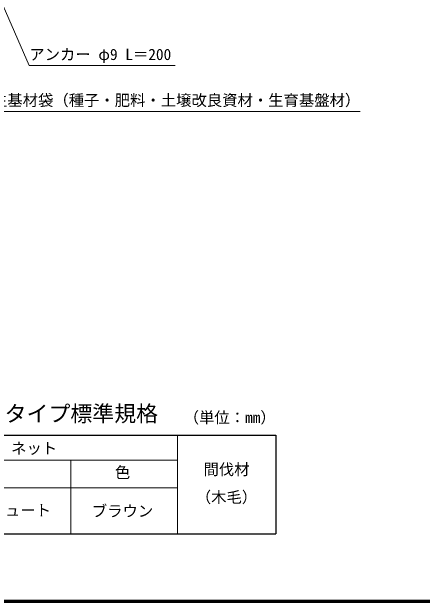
# Model space of a CAD drawing. Units: millimetres, scale not verified. Extents: x 200 to 8200, y 200 to 5825.
# Drawn here: x 2328 to 4200, y 200 to 2889 of the extents above; entities that cross this region are included whole.
import ezdxf
from ezdxf.enums import TextEntityAlignment as Align

# ---------------------------------------------------------------- set-up
doc = ezdxf.new("R2010")
doc.units = ezdxf.units.MM
doc.header["$LTSCALE"] = 20
doc.layers.add('C-MTR', color=5, linetype='Continuous')
doc.layers.add('C-MTR-TXT', color=5, linetype='Continuous')
for name, color, linetype, lineweight in [('C-MTR-FRAM', 5, 'Continuous', 25), ('C-MTR-LINE', 5, 'Continuous', 13), ('C-STR-HTXT', 1, 'Continuous', 13), ('C-TTL', 2, 'Continuous', 70)]:
    doc.layers.add(name, color=color, linetype=linetype, lineweight=lineweight)
doc.styles.add('ＭＳ ゴシック', font='')
doc.styles.get('ＭＳ ゴシック').set_extended_font_data('MS Gothic')

msp = doc.modelspace()

# ---------------------------------------------------------------- linework, layer by layer
at = {"layer": 'C-MTR-FRAM'}
for p, q in [((1094.99, 957.1), (3531.88, 957.1)), ((3531.88, 957.1), (3531.88, 507.1)), ((1094.99, 507.1), (3531.88, 507.1))]:
    msp.add_line(p, q, dxfattribs=at)
at = {"layer": 'C-MTR-LINE'}
for p, q in [((3082.9, 957.1), (3082.9, 507.1)), ((1094.99, 843.78), (3082.9, 843.78)), ((2596.93, 843.78), (2596.93, 507.1)), ((1785.38, 717.06), (3082.9, 717.06))]:
    msp.add_line(p, q, dxfattribs=at)
at = {"layer": 'C-STR-HTXT'}
for p, q in [((2407.59, 2643.5), (2288.07, 2916.59)), ((2407.59, 2643.5), (3072.59, 2643.5)), ((2167.4, 2434.38), (3917.4, 2434.38))]:
    msp.add_line(p, q, dxfattribs=at)
at = {"layer": 'C-TTL'}
msp.add_lwpolyline([(200, 200), (8200, 200), (8200, 5740), (200, 5740)], close=True, dxfattribs=at)

# ---------------------------------------------------------------- texts
at = {"layer": 'C-MTR', "style": 'ＭＳ ゴシック'}
msp.add_text('グリーンフォーマットメガタイプ標準規格', height=73.31, dxfattribs=at).set_placement((1094.99, 997.1), align=Align.BOTTOM_LEFT)
at = {"layer": 'C-MTR-TXT', "style": 'ＭＳ ゴシック'}
msp.add_text('（単位：mm）', height=51.32, dxfattribs=at).set_placement((3111.88, 997.1), align=Align.BOTTOM_LEFT)
msp.add_text('ネット', height=51.32, dxfattribs=at).set_placement((2429.85, 897.9), align=Align.MIDDLE_CENTER)
for s, p in [('間伐材', (3307.08, 760.41)), ('色', (2832.85, 746.55)), ('（木毛）', (3307.08, 633.69)), ('ヤシ繊維・ジュート', (2191.67, 573.75)), ('ブラウン', (2832.85, 570.33))]:
    msp.add_text(s, height=51.32, dxfattribs=at).set_placement(p, align=Align.BOTTOM_CENTER)
at = {"layer": 'C-STR-HTXT', "color": 7, "style": 'ＭＳ ゴシック'}
for s, p in [('アンカー φ9 L＝200', (2407.59, 2653.5)), ('植生基材袋（種子・肥料・土壌改良資材・生育基盤材）', (2167.4, 2444.38))]:
    msp.add_text(s, height=51.32, dxfattribs=at).set_placement(p, align=Align.BOTTOM_LEFT)

doc.saveas('drawing.dxf')
